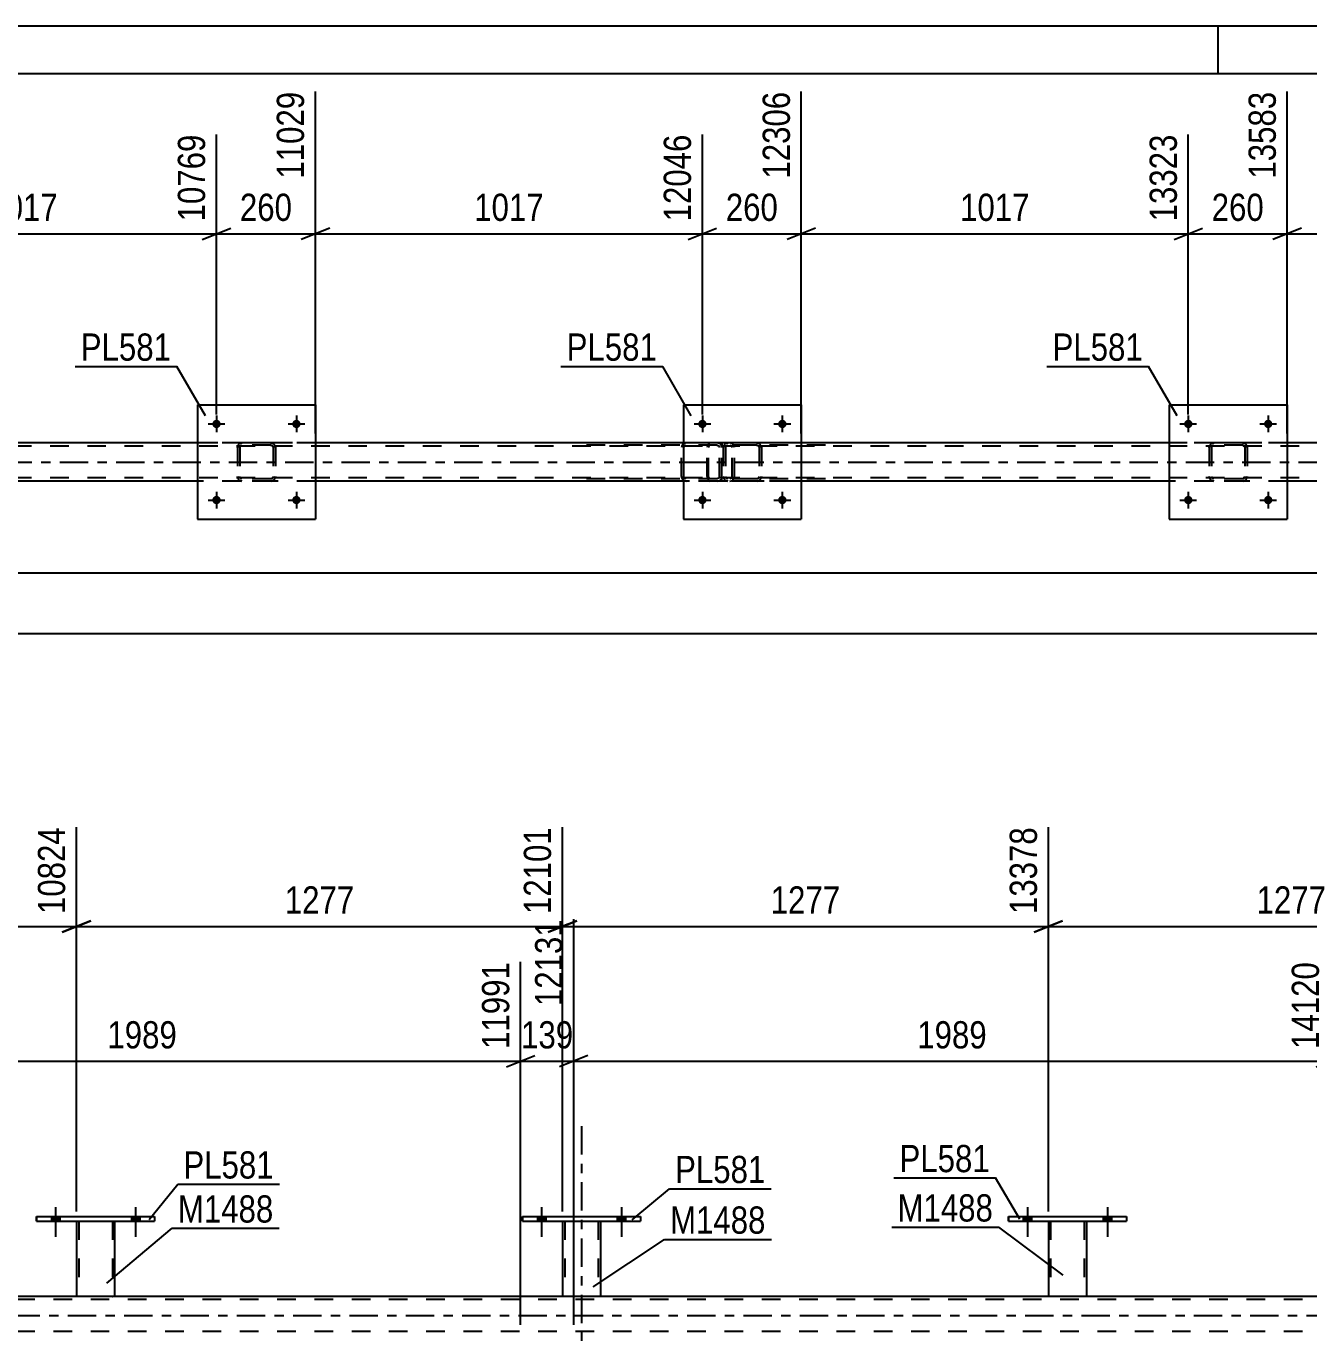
# Model space of a CAD drawing. Header units: millimetres. Extents: x 0 to 841, y 0 to 594.
# Drawn here: x 505.7 to 640.5, y 456.6 to 594 of the extents above; entities that cross this region are included whole.
import ezdxf

# ---------------------------------------------------------------- set-up
doc = ezdxf.new("R2010")
doc.units = ezdxf.units.MM
doc.linetypes.add('DXK_LINE_DOT2', pattern=[3.9198, 1.9599, -1.9599])
doc.linetypes.add('DXK_LINE_DOT3', pattern=[5.9187, 2.979, -0.9799, 0.9799, -0.9799])
doc.styles.add('Arial Narrow', font='ARIALN.TTF', dxfattribs={"height": 0.2})

# ---------------------------------------------------------------- blocks, each defined once
blk = doc.blocks.new('Unknown-800831068-1133')
at = {"color": 5, "linetype": 'Continuous'}
for p, q in [((841, 594), (0, 594)), ((631, 589), (631, 594)), ((836, 589), (5, 589))]:
    blk.add_line(p, q, dxfattribs=at)
blk = doc.blocks.new('Bolt-800831068-6672 - 4475')
at = {"linetype": 'Continuous'}
for points in [[(577.22, 552.17, -1), (576.34, 552.17, -1)], [(585.62, 552.17, -1), (584.74, 552.17, -1)]]:
    blk.add_hatch(color=1, dxfattribs=at).paths.add_polyline_path(points)
at = {"color": 1, "linetype": 'Continuous'}
for p, q in [((576.78, 553.05), (576.78, 551.29)), ((585.18, 553.05), (585.18, 551.29)), ((575.9, 552.17), (577.66, 552.17)), ((584.3, 552.17), (586.06, 552.17))]:
    blk.add_line(p, q, dxfattribs=at)
blk = doc.blocks.new('Part-800831068-4553 - 4475')
at = {"color": 7, "linetype": 'DXK_LINE_DOT2'}
for p, q in [((577.31, 549.87), (577.29, 549.69)), ((577.29, 546.65), (577.29, 549.69)), ((577.37, 550.03), (577.31, 549.87)), ((577.46, 550.13), (577.37, 550.03)), ((577.43, 549.69), (577.44, 549.78)), ((577.43, 546.65), (577.43, 549.69)), ((577.44, 549.78), (577.47, 549.86)), ((577.56, 550.17), (577.46, 550.13)), ((577.47, 549.86), (577.51, 549.91)), ((577.51, 549.91), (577.56, 549.93)), ((579.65, 550.17), (577.56, 550.17)), ((589.72, 550.17), (577.56, 550.17)), ((589.72, 549.93), (577.56, 549.93)), ((578.84, 550.17), (578.84, 549.93)), ((579.85, 550.13), (579.65, 550.17)), ((579.65, 549.93), (579.75, 549.91)), ((579.75, 549.91), (579.83, 549.86)), ((579.83, 549.86), (579.89, 549.78)), ((579.89, 549.78), (579.9, 549.69)), ((579.9, 546.65), (579.9, 549.69)), ((580.13, 549.82), (580.12, 549.87)), ((580.16, 549.69), (580.13, 549.82)), ((580.16, 546.65), (580.16, 549.69)), ((577.29, 546.65), (577.31, 546.46)), ((577.31, 546.46), (577.37, 546.31)), ((577.37, 546.31), (577.46, 546.2)), ((577.44, 546.55), (577.43, 546.65)), ((577.47, 546.48), (577.44, 546.55)), ((577.46, 546.2), (577.56, 546.17)), ((577.51, 546.42), (577.47, 546.48)), ((577.56, 546.41), (577.51, 546.42)), ((589.72, 546.41), (577.56, 546.41)), ((589.72, 546.17), (577.56, 546.17)), ((578.84, 546.17), (578.84, 546.41)), ((579.75, 546.42), (579.65, 546.41)), ((579.65, 546.17), (579.85, 546.2)), ((579.83, 546.48), (579.75, 546.42)), ((579.89, 546.55), (579.83, 546.48)), ((579.9, 546.65), (579.89, 546.55)), ((580.12, 546.46), (580.16, 546.65))]:
    blk.add_line(p, q, dxfattribs=at)
for centre, start, end in [((579.67, 549.67), 23.8494, 68.8059), ((579.67, 546.66), 291.1941, 336.1506)]:
    blk.add_arc(centre, 0.492, start, end, dxfattribs=at)
blk = doc.blocks.new('Part-800831068-4525 - 4475')
at = {"color": 7, "linetype": 'DXK_LINE_DOT2'}
for p, q in [((757.11, 549.85), (94.93, 549.85)), ((757.11, 550.17), (115.06, 550.17)), ((536.1, 550.17), (523.7, 550.17)), ((587.18, 550.17), (574.78, 550.17)), ((638.26, 550.17), (625.86, 550.17)), ((757.11, 546.49), (94.93, 546.49)), ((536.1, 546.17), (523.7, 546.17)), ((587.18, 546.17), (574.78, 546.17)), ((638.26, 546.17), (625.86, 546.17))]:
    blk.add_line(p, q, dxfattribs=at)
at = {"color": 2, "linetype": 'Continuous'}
for p, q in [((523.7, 550.17), (485.02, 550.17)), ((574.78, 550.17), (536.1, 550.17)), ((625.86, 550.17), (587.18, 550.17)), ((676.95, 550.17), (638.26, 550.17)), ((523.7, 546.17), (485.02, 546.17)), ((574.78, 546.17), (536.1, 546.17)), ((625.86, 546.17), (587.18, 546.17)), ((676.95, 546.17), (638.26, 546.17))]:
    blk.add_line(p, q, dxfattribs=at)
at = {"color": 7, "linetype": 'DXK_LINE_DOT3'}
blk.add_line((94.93, 548.17), (757.11, 548.17), dxfattribs=at)
blk = doc.blocks.new('Part-800831068-6642 - 4475')
at = {"color": 7, "linetype": 'DXK_LINE_DOT2'}
for p, q in [((578.98, 549.69), (579.02, 549.87)), ((579.02, 549.87), (578.98, 549.69)), ((578.98, 549.69), (578.98, 546.65)), ((579.22, 549.69), (579.24, 549.78)), ((579.22, 549.69), (579.22, 546.65)), ((579.24, 549.78), (579.29, 549.86)), ((579.28, 550.13), (579.46, 550.17)), ((579.46, 550.17), (579.28, 550.13)), ((579.29, 549.86), (579.37, 549.91)), ((579.37, 549.91), (579.46, 549.93)), ((582.5, 550.17), (579.46, 550.17)), ((582.5, 549.93), (579.46, 549.93)), ((582.5, 550.17), (582.69, 550.13)), ((582.69, 550.13), (582.5, 550.17)), ((582.5, 549.93), (582.6, 549.91)), ((582.6, 549.91), (582.67, 549.86)), ((582.67, 549.86), (582.73, 549.78)), ((582.73, 549.78), (582.74, 549.69)), ((582.74, 549.69), (582.74, 546.65)), ((582.95, 549.87), (582.98, 549.69)), ((582.98, 549.69), (582.95, 549.87)), ((582.98, 549.69), (582.98, 546.65)), ((579.02, 546.47), (578.98, 546.65)), ((578.98, 546.65), (579.02, 546.47)), ((579.24, 546.56), (579.22, 546.65)), ((579.29, 546.48), (579.24, 546.56)), ((579.46, 546.17), (579.28, 546.21)), ((579.28, 546.21), (579.46, 546.17)), ((579.37, 546.43), (579.29, 546.48)), ((579.46, 546.41), (579.37, 546.43)), ((582.5, 546.41), (579.46, 546.41)), ((582.5, 546.17), (579.46, 546.17)), ((582.6, 546.43), (582.5, 546.41)), ((582.69, 546.21), (582.5, 546.17)), ((582.5, 546.17), (582.69, 546.21)), ((582.67, 546.48), (582.6, 546.43)), ((582.73, 546.56), (582.67, 546.48)), ((582.74, 546.65), (582.73, 546.56)), ((582.98, 546.65), (582.95, 546.47)), ((582.95, 546.47), (582.98, 546.65))]:
    blk.add_line(p, q, dxfattribs=at)
at = {"color": 7, "linetype": 'DXK_LINE_DOT3'}
blk.add_line((580.98, 548.17), (580.98, 548.17), dxfattribs=at)
at = {"color": 7, "linetype": 'DXK_LINE_DOT2'}
for centre, start, end in [((579.46, 549.69), 112.5, 157.5), ((579.46, 549.69), 112.5, 157.5), ((582.5, 549.69), 22.5, 67.5), ((582.5, 549.69), 22.5, 67.5), ((579.46, 546.65), 202.5, 247.5), ((579.46, 546.65), 202.5, 247.5), ((582.5, 546.65), 292.5, 337.5), ((582.5, 546.65), 292.5, 337.5)]:
    blk.add_arc(centre, 0.48, start, end, dxfattribs=at)
blk = doc.blocks.new('Part-800831068-6645 - 4475')
at = {"color": 2, "linetype": 'Continuous'}
for p, q in [((625.86, 554.17), (625.86, 542.17)), ((625.86, 554.17), (638.26, 554.17)), ((638.26, 554.17), (638.26, 542.17)), ((625.86, 542.17), (638.26, 542.17))]:
    blk.add_line(p, q, dxfattribs=at)
blk = doc.blocks.new('Part-800831068-4567 - 4475')
at = {"color": 7, "linetype": 'DXK_LINE_DOT2'}
for p, q in [((578.33, 550.17), (563.34, 550.17)), ((578.33, 549.93), (563.34, 549.93)), ((574.61, 549.82), (574.58, 549.69)), ((574.58, 546.65), (574.58, 549.69)), ((574.62, 549.87), (574.61, 549.82)), ((574.84, 549.69), (574.86, 549.78)), ((574.84, 546.65), (574.84, 549.69)), ((574.86, 549.78), (574.91, 549.86)), ((575.09, 550.17), (574.9, 550.13)), ((574.91, 549.86), (574.99, 549.91)), ((574.99, 549.91), (575.09, 549.93)), ((578.52, 550.13), (578.33, 550.17)), ((578.33, 549.93), (578.42, 549.91)), ((578.42, 549.91), (578.51, 549.86)), ((578.51, 549.86), (578.56, 549.78)), ((578.56, 549.78), (578.58, 549.69)), ((578.58, 546.65), (578.58, 549.69)), ((578.81, 549.82), (578.8, 549.87)), ((578.84, 549.69), (578.81, 549.82)), ((578.84, 546.65), (578.84, 549.69)), ((578.33, 546.41), (563.34, 546.41)), ((578.33, 546.17), (563.34, 546.17)), ((574.58, 546.65), (574.6, 546.56)), ((574.6, 546.56), (574.62, 546.46)), ((574.86, 546.55), (574.84, 546.65)), ((574.91, 546.48), (574.86, 546.55)), ((574.9, 546.2), (575.09, 546.17)), ((574.99, 546.42), (574.91, 546.48)), ((575.09, 546.41), (574.99, 546.42)), ((578.42, 546.42), (578.33, 546.41)), ((578.33, 546.17), (578.52, 546.2)), ((578.51, 546.48), (578.42, 546.42)), ((578.56, 546.55), (578.51, 546.48)), ((578.58, 546.65), (578.56, 546.55)), ((578.8, 546.46), (578.84, 546.65))]:
    blk.add_line(p, q, dxfattribs=at)
for centre, start, end in [((575.07, 549.67), 110.7584, 155.6801), ((578.35, 549.67), 24.32, 69.2417), ((575.07, 546.67), 204.32, 249.2417), ((578.35, 546.67), 290.7584, 335.6801)]:
    blk.add_arc(centre, 0.496, start, end, dxfattribs=at)
blk = doc.blocks.new('Part-800831068-6640 - 4475')
at = {"color": 7, "linetype": 'DXK_LINE_DOT2'}
for p, q in [((527.9, 549.69), (527.94, 549.87)), ((527.94, 549.87), (527.9, 549.69)), ((527.9, 549.69), (527.9, 546.65)), ((528.14, 549.69), (528.16, 549.78)), ((528.14, 549.69), (528.14, 546.65)), ((528.16, 549.78), (528.21, 549.86)), ((528.2, 550.13), (528.38, 550.17)), ((528.38, 550.17), (528.2, 550.13)), ((528.21, 549.86), (528.29, 549.91)), ((528.29, 549.91), (528.38, 549.93)), ((531.42, 550.17), (528.38, 550.17)), ((531.42, 549.93), (528.38, 549.93)), ((531.42, 550.17), (531.61, 550.13)), ((531.61, 550.13), (531.42, 550.17)), ((531.42, 549.93), (531.52, 549.91)), ((531.52, 549.91), (531.59, 549.86)), ((531.59, 549.86), (531.65, 549.78)), ((531.65, 549.78), (531.66, 549.69)), ((531.66, 549.69), (531.66, 546.65)), ((531.87, 549.87), (531.9, 549.69)), ((531.9, 549.69), (531.87, 549.87)), ((531.9, 549.69), (531.9, 546.65)), ((527.94, 546.46), (527.9, 546.65)), ((527.9, 546.65), (527.94, 546.46)), ((528.16, 546.56), (528.14, 546.65)), ((528.21, 546.48), (528.16, 546.56)), ((528.38, 546.17), (528.2, 546.21)), ((528.2, 546.21), (528.38, 546.17)), ((528.29, 546.43), (528.21, 546.48)), ((528.38, 546.41), (528.29, 546.43)), ((531.42, 546.41), (528.38, 546.41)), ((531.42, 546.17), (528.38, 546.17)), ((531.52, 546.43), (531.42, 546.41)), ((531.61, 546.21), (531.42, 546.17)), ((531.42, 546.17), (531.61, 546.21)), ((531.59, 546.48), (531.52, 546.43)), ((531.65, 546.56), (531.59, 546.48)), ((531.66, 546.65), (531.65, 546.56)), ((531.9, 546.65), (531.87, 546.46)), ((531.87, 546.46), (531.9, 546.65))]:
    blk.add_line(p, q, dxfattribs=at)
at = {"color": 7, "linetype": 'DXK_LINE_DOT3'}
blk.add_line((529.9, 548.17), (529.9, 548.17), dxfattribs=at)
at = {"color": 7, "linetype": 'DXK_LINE_DOT2'}
for centre, start, end in [((528.38, 549.69), 112.5, 157.5), ((528.38, 549.69), 112.5, 157.5), ((531.42, 549.69), 22.5, 67.5), ((531.42, 549.69), 22.5, 67.5), ((528.38, 546.65), 202.5, 247.5), ((528.38, 546.65), 202.5, 247.5), ((531.42, 546.65), 292.5, 337.5), ((531.42, 546.65), 292.5, 337.5)]:
    blk.add_arc(centre, 0.48, start, end, dxfattribs=at)
blk = doc.blocks.new('Part-800831068-6641 - 4475')
at = {"color": 2, "linetype": 'Continuous'}
for p, q in [((523.7, 554.17), (523.7, 542.17)), ((523.7, 554.17), (536.1, 554.17)), ((536.1, 554.17), (536.1, 542.17)), ((523.7, 542.17), (536.1, 542.17))]:
    blk.add_line(p, q, dxfattribs=at)
blk = doc.blocks.new('Bolt-800831068-6669 - 4475')
at = {"linetype": 'Continuous'}
for points in [[(526.14, 544.17, -1), (525.26, 544.17, -1)], [(534.54, 544.17, -1), (533.66, 544.17, -1)]]:
    blk.add_hatch(color=1, dxfattribs=at).paths.add_polyline_path(points)
at = {"color": 1, "linetype": 'Continuous'}
for p, q in [((524.82, 544.17), (526.58, 544.17)), ((525.7, 545.05), (525.7, 543.29)), ((533.22, 544.17), (534.98, 544.17)), ((534.1, 545.05), (534.1, 543.29))]:
    blk.add_line(p, q, dxfattribs=at)
blk = doc.blocks.new('Part-800831068-6643 - 4475')
at = {"color": 2, "linetype": 'Continuous'}
for p, q in [((574.78, 554.17), (574.78, 542.17)), ((574.78, 554.17), (587.18, 554.17)), ((587.18, 554.17), (587.18, 542.17)), ((574.78, 542.17), (587.18, 542.17))]:
    blk.add_line(p, q, dxfattribs=at)
blk = doc.blocks.new('Part-800831068-6644 - 4475')
at = {"color": 7, "linetype": 'DXK_LINE_DOT2'}
for p, q in [((630.06, 549.69), (630.1, 549.87)), ((630.1, 549.87), (630.06, 549.69)), ((630.06, 549.69), (630.06, 546.65)), ((630.3, 549.69), (630.32, 549.78)), ((630.3, 549.69), (630.3, 546.65)), ((630.32, 549.78), (630.38, 549.86)), ((630.36, 550.13), (630.54, 550.17)), ((630.54, 550.17), (630.36, 550.13)), ((630.38, 549.86), (630.45, 549.91)), ((630.45, 549.91), (630.54, 549.93)), ((633.58, 550.17), (630.54, 550.17)), ((633.58, 549.93), (630.54, 549.93)), ((633.58, 550.17), (633.77, 550.13)), ((633.77, 550.13), (633.58, 550.17)), ((633.58, 549.93), (633.68, 549.91)), ((633.68, 549.91), (633.75, 549.86)), ((633.75, 549.86), (633.81, 549.78)), ((633.81, 549.78), (633.82, 549.69)), ((633.82, 549.69), (633.82, 546.65)), ((634.03, 549.87), (634.06, 549.69)), ((634.06, 549.69), (634.03, 549.87)), ((634.06, 549.69), (634.06, 546.65)), ((630.1, 546.47), (630.06, 546.65)), ((630.06, 546.65), (630.1, 546.47)), ((630.32, 546.56), (630.3, 546.65)), ((630.38, 546.48), (630.32, 546.56)), ((630.54, 546.17), (630.36, 546.21)), ((630.36, 546.21), (630.54, 546.17)), ((630.45, 546.43), (630.38, 546.48)), ((630.54, 546.41), (630.45, 546.43)), ((633.58, 546.41), (630.54, 546.41)), ((633.58, 546.17), (630.54, 546.17)), ((633.68, 546.43), (633.58, 546.41)), ((633.77, 546.21), (633.58, 546.17)), ((633.58, 546.17), (633.77, 546.21)), ((633.75, 546.48), (633.68, 546.43)), ((633.81, 546.56), (633.75, 546.48)), ((633.82, 546.65), (633.81, 546.56)), ((634.06, 546.65), (634.03, 546.47)), ((634.03, 546.47), (634.06, 546.65))]:
    blk.add_line(p, q, dxfattribs=at)
at = {"color": 7, "linetype": 'DXK_LINE_DOT3'}
blk.add_line((632.06, 548.17), (632.06, 548.17), dxfattribs=at)
at = {"color": 7, "linetype": 'DXK_LINE_DOT2'}
for centre, start, end in [((630.54, 549.69), 112.5, 157.5), ((630.54, 549.69), 112.5, 157.5), ((633.58, 549.69), 22.5, 67.5), ((633.58, 549.69), 22.5, 67.5), ((630.54, 546.65), 202.5, 247.5), ((630.54, 546.65), 202.5, 247.5), ((633.58, 546.65), 292.5, 337.5), ((633.58, 546.65), 292.5, 337.5)]:
    blk.add_arc(centre, 0.48, start, end, dxfattribs=at)
blk = doc.blocks.new('Bolt-800831068-6670 - 4475')
at = {"linetype": 'Continuous'}
for points in [[(526.14, 552.17, -1), (525.26, 552.17, -1)], [(534.54, 552.17, -1), (533.66, 552.17, -1)]]:
    blk.add_hatch(color=1, dxfattribs=at).paths.add_polyline_path(points)
at = {"color": 1, "linetype": 'Continuous'}
for p, q in [((525.7, 553.05), (525.7, 551.29)), ((534.1, 553.05), (534.1, 551.29)), ((524.82, 552.17), (526.58, 552.17)), ((533.22, 552.17), (534.98, 552.17))]:
    blk.add_line(p, q, dxfattribs=at)
blk = doc.blocks.new('Bolt-800831068-6671 - 4475')
at = {"linetype": 'Continuous'}
for points in [[(577.22, 544.17, -1), (576.34, 544.17, -1)], [(585.62, 544.17, -1), (584.74, 544.17, -1)]]:
    blk.add_hatch(color=1, dxfattribs=at).paths.add_polyline_path(points)
at = {"color": 1, "linetype": 'Continuous'}
for p, q in [((575.9, 544.17), (577.66, 544.17)), ((576.78, 545.05), (576.78, 543.29)), ((584.3, 544.17), (586.06, 544.17)), ((585.18, 545.05), (585.18, 543.29))]:
    blk.add_line(p, q, dxfattribs=at)
blk = doc.blocks.new('Bolt-800831068-6673 - 4475')
at = {"linetype": 'Continuous'}
for points in [[(628.3, 544.17, -1), (627.42, 544.17, -1)], [(636.7, 544.17, -1), (635.82, 544.17, -1)]]:
    blk.add_hatch(color=1, dxfattribs=at).paths.add_polyline_path(points)
at = {"color": 1, "linetype": 'Continuous'}
for p, q in [((626.98, 544.17), (628.74, 544.17)), ((627.86, 545.05), (627.86, 543.29)), ((635.38, 544.17), (637.14, 544.17)), ((636.26, 545.05), (636.26, 543.29))]:
    blk.add_line(p, q, dxfattribs=at)
blk = doc.blocks.new('Bolt-800831068-6674 - 4475')
at = {"linetype": 'Continuous'}
for points in [[(628.3, 552.17, -1), (627.42, 552.17, -1)], [(636.7, 552.17, -1), (635.82, 552.17, -1)]]:
    blk.add_hatch(color=1, dxfattribs=at).paths.add_polyline_path(points)
at = {"color": 1, "linetype": 'Continuous'}
for p, q in [((627.86, 553.05), (627.86, 551.29)), ((636.26, 553.05), (636.26, 551.29)), ((626.98, 552.17), (628.74, 552.17)), ((635.38, 552.17), (637.14, 552.17))]:
    blk.add_line(p, q, dxfattribs=at)
blk = doc.blocks.new('Part-800831068-3322 - 3195')
at = {"color": 2, "linetype": 'Continuous'}
for p, q in [((510.99, 460.44), (463.91, 460.44)), ((562.07, 460.44), (514.99, 460.44)), ((613.15, 460.44), (566.07, 460.44)), ((664.23, 460.44), (617.15, 460.44))]:
    blk.add_line(p, q, dxfattribs=at)
at = {"color": 7, "linetype": 'DXK_LINE_DOT2'}
for p, q in [((514.99, 460.44), (510.99, 460.44)), ((566.07, 460.44), (562.07, 460.44)), ((617.15, 460.44), (613.15, 460.44)), ((792.74, 460.12), (78.02, 460.12)), ((792.74, 456.76), (78.02, 456.76))]:
    blk.add_line(p, q, dxfattribs=at)
at = {"color": 7, "linetype": 'DXK_LINE_DOT3'}
blk.add_line((78.02, 458.44), (792.74, 458.44), dxfattribs=at)
blk = doc.blocks.new('Part-800831068-6979 - 3195')
at = {"color": 2, "linetype": 'Continuous'}
for p, q in [((510.99, 468.35), (510.99, 460.44)), ((514.99, 468.35), (514.99, 460.44)), ((514.96, 460.44), (510.99, 460.44)), ((514.99, 460.44), (514.96, 460.44))]:
    blk.add_line(p, q, dxfattribs=at)
at = {"color": 7, "linetype": 'DXK_LINE_DOT2'}
for p, q in [((510.99, 468.35), (514.99, 468.35)), ((510.99, 468.35), (510.99, 468.35)), ((510.99, 468.35), (510.99, 468.35)), ((511.23, 468.35), (511.23, 460.44)), ((514.75, 468.35), (514.75, 460.44)), ((514.99, 468.35), (514.99, 468.35)), ((514.99, 468.35), (514.99, 468.35)), ((514.73, 460.44), (514.75, 460.44))]:
    blk.add_line(p, q, dxfattribs=at)
blk = doc.blocks.new('Part-800831068-6980 - 3195')
at = {"color": 2, "linetype": 'Continuous'}
for p, q in [((506.79, 468.35), (506.79, 468.83)), ((506.79, 468.83), (506.79, 468.83)), ((506.79, 468.83), (519.19, 468.83)), ((519.19, 468.83), (519.19, 468.35)), ((506.79, 468.35), (506.79, 468.35)), ((506.79, 468.35), (519.19, 468.35))]:
    blk.add_line(p, q, dxfattribs=at)
at = {"color": 7, "linetype": 'DXK_LINE_DOT2'}
for p, q in [((506.79, 468.83), (506.79, 468.35)), ((506.79, 468.83), (506.79, 468.83)), ((519.19, 468.83), (519.19, 468.35)), ((506.79, 468.35), (506.79, 468.35))]:
    blk.add_line(p, q, dxfattribs=at)
blk = doc.blocks.new('Part-800831068-6981 - 3195')
at = {"color": 7, "linetype": 'DXK_LINE_DOT3'}
blk.add_line((564.07, 478.35), (564.07, 450.44), dxfattribs=at)
at = {"color": 2, "linetype": 'Continuous'}
for p, q in [((562.07, 468.35), (562.07, 460.44)), ((566.07, 468.35), (566.07, 460.44)), ((566.04, 460.44), (562.07, 460.44)), ((566.07, 460.44), (566.04, 460.44))]:
    blk.add_line(p, q, dxfattribs=at)
at = {"color": 7, "linetype": 'DXK_LINE_DOT2'}
for p, q in [((562.07, 468.35), (566.07, 468.35)), ((562.07, 468.35), (562.07, 468.35)), ((562.07, 468.35), (562.07, 468.35)), ((562.31, 468.35), (562.31, 460.44)), ((565.83, 468.35), (565.83, 460.44)), ((566.07, 468.35), (566.07, 468.35)), ((566.07, 468.35), (566.07, 468.35)), ((565.82, 460.44), (565.83, 460.44))]:
    blk.add_line(p, q, dxfattribs=at)
blk = doc.blocks.new('Part-800831068-6982 - 3195')
at = {"color": 2, "linetype": 'Continuous'}
for p, q in [((557.87, 468.35), (557.87, 468.83)), ((557.87, 468.83), (557.87, 468.83)), ((557.87, 468.83), (570.27, 468.83)), ((570.27, 468.83), (570.27, 468.35)), ((557.87, 468.35), (557.87, 468.35)), ((557.87, 468.35), (570.27, 468.35))]:
    blk.add_line(p, q, dxfattribs=at)
at = {"color": 7, "linetype": 'DXK_LINE_DOT2'}
for p, q in [((557.87, 468.83), (557.87, 468.35)), ((557.87, 468.83), (557.87, 468.83)), ((570.27, 468.83), (570.27, 468.35)), ((557.87, 468.35), (557.87, 468.35))]:
    blk.add_line(p, q, dxfattribs=at)
blk = doc.blocks.new('Part-800831068-6983 - 3195')
at = {"color": 2, "linetype": 'Continuous'}
for p, q in [((613.15, 468.35), (613.15, 460.44)), ((617.15, 468.35), (617.15, 460.44)), ((617.12, 460.44), (613.15, 460.44)), ((617.15, 460.44), (617.12, 460.44))]:
    blk.add_line(p, q, dxfattribs=at)
at = {"color": 7, "linetype": 'DXK_LINE_DOT2'}
for p, q in [((613.15, 468.35), (617.15, 468.35)), ((613.15, 468.35), (613.15, 468.35)), ((613.15, 468.35), (613.15, 468.35)), ((613.39, 468.35), (613.39, 460.44)), ((616.91, 468.35), (616.91, 460.44)), ((617.15, 468.35), (617.15, 468.35)), ((617.15, 468.35), (617.15, 468.35)), ((616.9, 460.44), (616.91, 460.44))]:
    blk.add_line(p, q, dxfattribs=at)
blk = doc.blocks.new('Part-800831068-6984 - 3195')
at = {"color": 2, "linetype": 'Continuous'}
for p, q in [((608.95, 468.35), (608.95, 468.83)), ((608.95, 468.83), (608.95, 468.83)), ((608.95, 468.83), (621.35, 468.83)), ((621.35, 468.83), (621.35, 468.35)), ((608.95, 468.35), (608.95, 468.35)), ((608.95, 468.35), (621.35, 468.35))]:
    blk.add_line(p, q, dxfattribs=at)
at = {"color": 7, "linetype": 'DXK_LINE_DOT2'}
for p, q in [((608.95, 468.83), (608.95, 468.35)), ((608.95, 468.83), (608.95, 468.83)), ((621.35, 468.83), (621.35, 468.35)), ((608.95, 468.35), (608.95, 468.35))]:
    blk.add_line(p, q, dxfattribs=at)
blk = doc.blocks.new('Bolt-800831068-7008 - 3195')
at = {"linetype": 'Continuous'}
for points in [[(508.35, 468.35), (509.23, 468.35), (509.23, 468.83), (508.35, 468.83)], [(516.75, 468.35), (517.63, 468.35), (517.63, 468.83), (516.75, 468.83)]]:
    blk.add_hatch(color=1, dxfattribs=at).paths.add_polyline_path(points)
at = {"color": 1, "linetype": 'Continuous'}
for p, q in [((508.35, 468.83), (508.35, 468.35)), ((508.79, 469.83), (508.79, 466.71)), ((509.23, 468.83), (509.23, 468.35)), ((516.75, 468.83), (516.75, 468.35)), ((517.19, 469.83), (517.19, 466.71)), ((517.63, 468.83), (517.63, 468.35))]:
    blk.add_line(p, q, dxfattribs=at)
blk = doc.blocks.new('Bolt-800831068-7009 - 3195')
at = {"linetype": 'Continuous'}
for points in [[(508.35, 468.35), (509.23, 468.35), (509.23, 468.83), (508.35, 468.83)], [(516.75, 468.35), (517.63, 468.35), (517.63, 468.83), (516.75, 468.83)]]:
    blk.add_hatch(color=1, dxfattribs=at).paths.add_polyline_path(points)
at = {"color": 1, "linetype": 'Continuous'}
for p, q in [((508.35, 468.83), (508.35, 468.35)), ((508.79, 469.83), (508.79, 466.71)), ((509.23, 468.83), (509.23, 468.35)), ((516.75, 468.83), (516.75, 468.35)), ((517.19, 469.83), (517.19, 466.71)), ((517.63, 468.83), (517.63, 468.35))]:
    blk.add_line(p, q, dxfattribs=at)
blk = doc.blocks.new('Bolt-800831068-7010 - 3195')
at = {"linetype": 'Continuous'}
for points in [[(559.43, 468.35), (560.31, 468.35), (560.31, 468.83), (559.43, 468.83)], [(567.83, 468.35), (568.71, 468.35), (568.71, 468.83), (567.83, 468.83)]]:
    blk.add_hatch(color=1, dxfattribs=at).paths.add_polyline_path(points)
at = {"color": 1, "linetype": 'Continuous'}
for p, q in [((559.43, 468.83), (559.43, 468.35)), ((559.87, 469.83), (559.87, 466.71)), ((560.31, 468.83), (560.31, 468.35)), ((567.83, 468.83), (567.83, 468.35)), ((568.27, 469.83), (568.27, 466.71)), ((568.71, 468.83), (568.71, 468.35))]:
    blk.add_line(p, q, dxfattribs=at)
blk = doc.blocks.new('Bolt-800831068-7011 - 3195')
at = {"linetype": 'Continuous'}
for points in [[(559.43, 468.35), (560.31, 468.35), (560.31, 468.83), (559.43, 468.83)], [(567.83, 468.35), (568.71, 468.35), (568.71, 468.83), (567.83, 468.83)]]:
    blk.add_hatch(color=1, dxfattribs=at).paths.add_polyline_path(points)
at = {"color": 1, "linetype": 'Continuous'}
for p, q in [((559.43, 468.83), (559.43, 468.35)), ((559.87, 469.83), (559.87, 466.71)), ((560.31, 468.83), (560.31, 468.35)), ((567.83, 468.83), (567.83, 468.35)), ((568.27, 469.83), (568.27, 466.71)), ((568.71, 468.83), (568.71, 468.35))]:
    blk.add_line(p, q, dxfattribs=at)
blk = doc.blocks.new('Bolt-800831068-7012 - 3195')
at = {"linetype": 'Continuous'}
for points in [[(610.51, 468.35), (611.39, 468.35), (611.39, 468.83), (610.51, 468.83)], [(618.91, 468.35), (619.79, 468.35), (619.79, 468.83), (618.91, 468.83)]]:
    blk.add_hatch(color=1, dxfattribs=at).paths.add_polyline_path(points)
at = {"color": 1, "linetype": 'Continuous'}
for p, q in [((610.51, 468.83), (610.51, 468.35)), ((610.95, 469.83), (610.95, 466.71)), ((611.39, 468.83), (611.39, 468.35)), ((618.91, 468.83), (618.91, 468.35)), ((619.35, 469.83), (619.35, 466.71)), ((619.79, 468.83), (619.79, 468.35))]:
    blk.add_line(p, q, dxfattribs=at)
blk = doc.blocks.new('Bolt-800831068-7013 - 3195')
at = {"linetype": 'Continuous'}
for points in [[(610.51, 468.35), (611.39, 468.35), (611.39, 468.83), (610.51, 468.83)], [(618.91, 468.35), (619.79, 468.35), (619.79, 468.83), (618.91, 468.83)]]:
    blk.add_hatch(color=1, dxfattribs=at).paths.add_polyline_path(points)
at = {"color": 1, "linetype": 'Continuous'}
for p, q in [((610.51, 468.83), (610.51, 468.35)), ((610.95, 469.83), (610.95, 466.71)), ((611.39, 468.83), (611.39, 468.35)), ((618.91, 468.83), (618.91, 468.35)), ((619.35, 469.83), (619.35, 466.71)), ((619.79, 468.83), (619.79, 468.35))]:
    blk.add_line(p, q, dxfattribs=at)
blk = doc.blocks.new('StraightDimension-800831068-11063 - 4475')
at = {"color": 7, "linetype": 'Continuous'}
for p, q in [((587.18, 551.17), (587.18, 587.11)), ((576.78, 553.17), (576.78, 582.61)), ((575.28, 571.57), (578.28, 572.77)), ((576.78, 572.17), (587.18, 572.17)), ((588.68, 572.77), (585.68, 571.57))]:
    blk.add_line(p, q, dxfattribs=at)
at = {"color": 0}
blk.add_wipeout([(585.33, 572.92), (585.33, 577.12), (578.64, 577.12), (578.64, 572.92)], dxfattribs=at)
at = {"color": 3, "style": 'Arial Narrow'}
blk.add_text('260', height=2.863, dxfattribs=at).set_placement((579.24, 573.52))
at = {"color": 0, "linetype": 'Continuous'}
blk.add_wipeout([(586.58, 587.71), (582.38, 587.71), (582.38, 577.37), (586.58, 577.37)], dxfattribs=at)
at = {"color": 3, "linetype": 'Continuous', "style": 'Arial Narrow'}
blk.add_text('12306', height=2.863, rotation=90.0002, dxfattribs=at).set_placement((585.98, 577.97))
blk = doc.blocks.new('StraightDimension-800831068-11060 - 4475')
at = {"color": 7, "linetype": 'Continuous'}
for p, q in [((638.26, 551.17), (638.26, 587.11)), ((678.95, 553.17), (678.95, 582.61)), ((639.76, 572.77), (636.76, 571.57)), ((638.26, 572.17), (678.95, 572.17)), ((677.45, 571.57), (680.45, 572.77))]:
    blk.add_line(p, q, dxfattribs=at)
at = {"color": 0}
blk.add_wipeout([(662.86, 572.92), (662.86, 577.12), (654.35, 577.12), (654.35, 572.92)], dxfattribs=at)
at = {"color": 3, "style": 'Arial Narrow'}
blk.add_text('1017', height=2.863, dxfattribs=at).set_placement((654.95, 573.52))
at = {"color": 0, "linetype": 'Continuous'}
blk.add_wipeout([(678.35, 583.21), (674.15, 583.21), (674.15, 572.87), (678.35, 572.87)], dxfattribs=at)
at = {"color": 3, "linetype": 'Continuous', "style": 'Arial Narrow'}
blk.add_text('14600', height=2.863, rotation=90.0002, dxfattribs=at).set_placement((677.75, 573.47))
blk = doc.blocks.new('StraightDimension-800831068-11061 - 4475')
at = {"color": 7, "linetype": 'Continuous'}
for p, q in [((638.26, 551.17), (638.26, 587.11)), ((627.86, 553.17), (627.86, 582.61)), ((626.36, 571.57), (629.36, 572.77)), ((627.86, 572.17), (638.26, 572.17)), ((639.76, 572.77), (636.76, 571.57))]:
    blk.add_line(p, q, dxfattribs=at)
at = {"color": 0}
blk.add_wipeout([(636.41, 572.92), (636.41, 577.12), (629.72, 577.12), (629.72, 572.92)], dxfattribs=at)
at = {"color": 3, "style": 'Arial Narrow'}
blk.add_text('260', height=2.863, dxfattribs=at).set_placement((630.32, 573.52))
at = {"color": 0, "linetype": 'Continuous'}
blk.add_wipeout([(637.66, 587.71), (633.46, 587.71), (633.46, 577.37), (637.66, 577.37)], dxfattribs=at)
at = {"color": 3, "linetype": 'Continuous', "style": 'Arial Narrow'}
blk.add_text('13583', height=2.863, rotation=90.0002, dxfattribs=at).set_placement((637.06, 577.97))
blk = doc.blocks.new('StraightDimension-800831068-11062 - 4475')
at = {"color": 7, "linetype": 'Continuous'}
for p, q in [((587.18, 551.17), (587.18, 587.11)), ((627.86, 553.17), (627.86, 582.61)), ((588.68, 572.77), (585.68, 571.57)), ((587.18, 572.17), (627.86, 572.17)), ((626.36, 571.57), (629.36, 572.77))]:
    blk.add_line(p, q, dxfattribs=at)
at = {"color": 0}
blk.add_wipeout([(611.78, 572.92), (611.78, 577.12), (603.27, 577.12), (603.27, 572.92)], dxfattribs=at)
at = {"color": 3, "style": 'Arial Narrow'}
blk.add_text('1017', height=2.863, dxfattribs=at).set_placement((603.87, 573.52))
at = {"color": 0, "linetype": 'Continuous'}
blk.add_wipeout([(627.26, 583.21), (623.06, 583.21), (623.06, 572.87), (627.26, 572.87)], dxfattribs=at)
at = {"color": 3, "linetype": 'Continuous', "style": 'Arial Narrow'}
blk.add_text('13323', height=2.863, rotation=90.0002, dxfattribs=at).set_placement((626.66, 573.47))
blk = doc.blocks.new('StraightDimension-800831068-11064 - 4475')
at = {"color": 7, "linetype": 'Continuous'}
for p, q in [((536.1, 551.17), (536.1, 587.11)), ((576.78, 553.17), (576.78, 582.61)), ((537.6, 572.77), (534.6, 571.57)), ((536.1, 572.17), (576.78, 572.17)), ((575.28, 571.57), (578.28, 572.77))]:
    blk.add_line(p, q, dxfattribs=at)
at = {"color": 0}
blk.add_wipeout([(560.7, 572.92), (560.7, 577.12), (552.19, 577.12), (552.19, 572.92)], dxfattribs=at)
at = {"color": 3, "style": 'Arial Narrow'}
blk.add_text('1017', height=2.863, dxfattribs=at).set_placement((552.79, 573.52))
at = {"color": 0, "linetype": 'Continuous'}
blk.add_wipeout([(576.18, 583.21), (571.98, 583.21), (571.98, 572.87), (576.18, 572.87)], dxfattribs=at)
at = {"color": 3, "linetype": 'Continuous', "style": 'Arial Narrow'}
blk.add_text('12046', height=2.863, rotation=90.0002, dxfattribs=at).set_placement((575.58, 573.47))
blk = doc.blocks.new('StraightDimension-800831068-11065 - 4475')
at = {"color": 7, "linetype": 'Continuous'}
for p, q in [((536.1, 551.17), (536.1, 587.11)), ((525.7, 553.17), (525.7, 582.61)), ((524.2, 571.57), (527.2, 572.77)), ((525.7, 572.17), (536.1, 572.17)), ((537.6, 572.77), (534.6, 571.57))]:
    blk.add_line(p, q, dxfattribs=at)
at = {"color": 0}
blk.add_wipeout([(534.25, 572.92), (534.25, 577.12), (527.56, 577.12), (527.56, 572.92)], dxfattribs=at)
at = {"color": 3, "style": 'Arial Narrow'}
blk.add_text('260', height=2.863, dxfattribs=at).set_placement((528.16, 573.52))
at = {"color": 0, "linetype": 'Continuous'}
blk.add_wipeout([(535.5, 587.71), (531.3, 587.71), (531.3, 577.37), (535.5, 577.37)], dxfattribs=at)
at = {"color": 3, "linetype": 'Continuous', "style": 'Arial Narrow'}
blk.add_text('11029', height=2.863, rotation=90.0002, dxfattribs=at).set_placement((534.9, 577.97))
blk = doc.blocks.new('StraightDimension-800831068-11066 - 4475')
at = {"color": 7, "linetype": 'Continuous'}
for p, q in [((485.02, 551.17), (485.02, 585.28)), ((525.7, 553.17), (525.7, 582.61)), ((486.52, 572.77), (483.52, 571.57)), ((485.02, 572.17), (525.7, 572.17)), ((524.2, 571.57), (527.2, 572.77))]:
    blk.add_line(p, q, dxfattribs=at)
at = {"color": 0}
blk.add_wipeout([(509.62, 572.92), (509.62, 577.12), (501.11, 577.12), (501.11, 572.92)], dxfattribs=at)
at = {"color": 3, "style": 'Arial Narrow'}
blk.add_text('1017', height=2.863, dxfattribs=at).set_placement((501.71, 573.52))
at = {"color": 0, "linetype": 'Continuous'}
blk.add_wipeout([(525.1, 583.21), (520.9, 583.21), (520.9, 572.87), (525.1, 572.87)], dxfattribs=at)
at = {"color": 3, "linetype": 'Continuous', "style": 'Arial Narrow'}
blk.add_text('10769', height=2.863, rotation=90.0002, dxfattribs=at).set_placement((524.5, 573.47))
blk = doc.blocks.new('StraightDimension-800831068-11753 - 4475')
at = {"color": 7, "linetype": 'Continuous'}
blk.add_line((94.29, 530.15), (794.87, 530.15), dxfattribs=at)
blk = doc.blocks.new('StraightDimension-800831068-11765 - 4475')
at = {"color": 7, "linetype": 'Continuous'}
blk.add_line((94.93, 536.51), (794.23, 536.51), dxfattribs=at)
blk = doc.blocks.new('StraightDimension-800831068-3768 - 3195')
at = {"color": 7, "linetype": 'Continuous'}
for p, q in [((563.25, 457.44), (563.25, 500.1)), ((557.67, 457.44), (557.67, 495.6)), ((556.17, 484.56), (559.17, 485.76)), ((557.67, 485.16), (563.25, 485.16)), ((564.75, 485.76), (561.75, 484.56))]:
    blk.add_line(p, q, dxfattribs=at)
at = {"color": 0}
blk.add_wipeout([(563.8, 485.91), (563.8, 490.11), (557.12, 490.11), (557.12, 485.91)], dxfattribs=at)
at = {"color": 3, "style": 'Arial Narrow'}
blk.add_text('139', height=2.863, dxfattribs=at).set_placement((557.72, 486.51))
at = {"color": 0, "linetype": 'Continuous'}
blk.add_wipeout([(562.65, 500.7), (558.45, 500.7), (558.45, 490.36), (562.65, 490.36)], dxfattribs=at)
at = {"color": 3, "linetype": 'Continuous', "style": 'Arial Narrow'}
blk.add_text('12131', height=2.863, rotation=90.0002, dxfattribs=at).set_placement((562.05, 490.96))
blk = doc.blocks.new('StraightDimension-800831068-10557 - 3195')
at = {"color": 7, "linetype": 'Continuous'}
for p, q in [((510.99, 469.35), (510.99, 509.78)), ((459.91, 469.35), (459.91, 507.95)), ((461.41, 499.94), (458.41, 498.74)), ((459.91, 499.34), (510.99, 499.34)), ((509.49, 498.74), (512.49, 499.94))]:
    blk.add_line(p, q, dxfattribs=at)
at = {"color": 0}
blk.add_wipeout([(489.71, 500.09), (489.71, 504.29), (481.2, 504.29), (481.2, 500.09)], dxfattribs=at)
at = {"color": 3, "style": 'Arial Narrow'}
blk.add_text('1277', height=2.863, dxfattribs=at).set_placement((481.8, 500.69))
at = {"color": 0, "linetype": 'Continuous'}
blk.add_wipeout([(510.39, 510.38), (506.19, 510.38), (506.19, 500.04), (510.39, 500.04)], dxfattribs=at)
at = {"color": 3, "linetype": 'Continuous', "style": 'Arial Narrow'}
blk.add_text('10824', height=2.863, rotation=90.0002, dxfattribs=at).set_placement((509.79, 500.64))
blk = doc.blocks.new('StraightDimension-800831068-10555 - 3195')
at = {"color": 7, "linetype": 'Continuous'}
for p, q in [((562.07, 469.35), (562.07, 509.78)), ((613.15, 469.35), (613.15, 509.78)), ((563.57, 499.94), (560.57, 498.74)), ((562.07, 499.34), (613.15, 499.34)), ((611.65, 498.74), (614.65, 499.94))]:
    blk.add_line(p, q, dxfattribs=at)
at = {"color": 0}
blk.add_wipeout([(591.87, 500.09), (591.87, 504.29), (583.36, 504.29), (583.36, 500.09)], dxfattribs=at)
at = {"color": 3, "style": 'Arial Narrow'}
blk.add_text('1277', height=2.863, dxfattribs=at).set_placement((583.96, 500.69))
at = {"color": 0, "linetype": 'Continuous'}
blk.add_wipeout([(612.55, 510.38), (608.35, 510.38), (608.35, 500.04), (612.55, 500.04)], dxfattribs=at)
at = {"color": 3, "linetype": 'Continuous', "style": 'Arial Narrow'}
blk.add_text('13378', height=2.863, rotation=90.0002, dxfattribs=at).set_placement((611.95, 500.64))
blk = doc.blocks.new('StraightDimension-800831068-3749 - 3195')
at = {"color": 7, "linetype": 'Continuous'}
for p, q in [((478.11, 457.44), (478.11, 500.1)), ((557.67, 457.44), (557.67, 495.6)), ((479.61, 485.76), (476.61, 484.56)), ((478.11, 485.16), (557.67, 485.16)), ((556.17, 484.56), (559.17, 485.76))]:
    blk.add_line(p, q, dxfattribs=at)
at = {"color": 0}
blk.add_wipeout([(522.15, 485.91), (522.15, 490.11), (513.63, 490.11), (513.63, 485.91)], dxfattribs=at)
at = {"color": 3, "style": 'Arial Narrow'}
blk.add_text('1989', height=2.863, dxfattribs=at).set_placement((514.23, 486.51))
at = {"color": 0, "linetype": 'Continuous'}
blk.add_wipeout([(557.07, 496.2), (552.87, 496.2), (552.87, 485.86), (557.07, 485.86)], dxfattribs=at)
at = {"color": 3, "linetype": 'Continuous', "style": 'Arial Narrow'}
blk.add_text('11991', height=2.863, rotation=90.0002, dxfattribs=at).set_placement((556.47, 486.46))
blk = doc.blocks.new('StraightDimension-800831068-3787 - 3195')
at = {"color": 7, "linetype": 'Continuous'}
for p, q in [((563.25, 457.44), (563.25, 500.1)), ((642.8, 457.44), (642.8, 495.6)), ((564.75, 485.76), (561.75, 484.56)), ((563.25, 485.16), (642.8, 485.16)), ((641.3, 484.56), (644.3, 485.76))]:
    blk.add_line(p, q, dxfattribs=at)
at = {"color": 0}
blk.add_wipeout([(607.28, 485.91), (607.28, 490.11), (598.77, 490.11), (598.77, 485.91)], dxfattribs=at)
at = {"color": 3, "style": 'Arial Narrow'}
blk.add_text('1989', height=2.863, dxfattribs=at).set_placement((599.37, 486.51))
at = {"color": 0, "linetype": 'Continuous'}
blk.add_wipeout([(642.2, 496.2), (638, 496.2), (638, 485.86), (642.2, 485.86)], dxfattribs=at)
at = {"color": 3, "linetype": 'Continuous', "style": 'Arial Narrow'}
blk.add_text('14120', height=2.863, rotation=90.0002, dxfattribs=at).set_placement((641.6, 486.46))
blk = doc.blocks.new('StraightDimension-800831068-10554 - 3195')
at = {"color": 7, "linetype": 'Continuous'}
for p, q in [((613.15, 469.35), (613.15, 509.78)), ((664.23, 469.35), (664.23, 509.78)), ((614.65, 499.94), (611.65, 498.74)), ((613.15, 499.34), (664.23, 499.34)), ((662.73, 498.74), (665.73, 499.94))]:
    blk.add_line(p, q, dxfattribs=at)
at = {"color": 0}
blk.add_wipeout([(642.95, 500.09), (642.95, 504.29), (634.44, 504.29), (634.44, 500.09)], dxfattribs=at)
at = {"color": 3, "style": 'Arial Narrow'}
blk.add_text('1277', height=2.863, dxfattribs=at).set_placement((635.04, 500.69))
at = {"color": 0, "linetype": 'Continuous'}
blk.add_wipeout([(663.63, 510.38), (659.43, 510.38), (659.43, 500.04), (663.63, 500.04)], dxfattribs=at)
at = {"color": 3, "linetype": 'Continuous', "style": 'Arial Narrow'}
blk.add_text('14655', height=2.863, rotation=90.0002, dxfattribs=at).set_placement((663.03, 500.64))
blk = doc.blocks.new('StraightDimension-800831068-10556 - 3195')
at = {"color": 7, "linetype": 'Continuous'}
for p, q in [((510.99, 469.35), (510.99, 509.78)), ((562.07, 469.35), (562.07, 509.78)), ((512.49, 499.94), (509.49, 498.74)), ((510.99, 499.34), (562.07, 499.34)), ((560.57, 498.74), (563.57, 499.94))]:
    blk.add_line(p, q, dxfattribs=at)
at = {"color": 0}
blk.add_wipeout([(540.79, 500.09), (540.79, 504.29), (532.28, 504.29), (532.28, 500.09)], dxfattribs=at)
at = {"color": 3, "style": 'Arial Narrow'}
blk.add_text('1277', height=2.863, dxfattribs=at).set_placement((532.88, 500.69))
at = {"color": 0, "linetype": 'Continuous'}
blk.add_wipeout([(561.47, 510.38), (557.27, 510.38), (557.27, 500.04), (561.47, 500.04)], dxfattribs=at)
at = {"color": 3, "linetype": 'Continuous', "style": 'Arial Narrow'}
blk.add_text('12101', height=2.863, rotation=90.0002, dxfattribs=at).set_placement((560.87, 500.64))
blk = doc.blocks.new('Mark-800831068-11803 - 4475')
at = {"color": 0}
blk.add_wipeout([(520.93, 558.82), (520.93, 561.82), (511.43, 561.82), (511.43, 558.82)], dxfattribs=at)
blk.add_wipeout([(520.93, 558.82), (520.93, 561.82), (511.43, 561.82), (511.43, 558.82)], dxfattribs=at)
at = {"color": 30, "linetype": 'Continuous'}
for p in [(510.83, 558.22), (524.53, 553.02)]:
    blk.add_line(p, (521.53, 558.22), dxfattribs=at)
at = {"color": 3, "style": 'Arial Narrow'}
blk.add_text('PL581', height=2.863, dxfattribs=at).set_placement((511.43, 558.82))
blk = doc.blocks.new('Mark-800831068-11806 - 4475')
at = {"color": 0}
blk.add_wipeout([(572.01, 558.82), (572.01, 561.82), (562.51, 561.82), (562.51, 558.82)], dxfattribs=at)
blk.add_wipeout([(572.01, 558.82), (572.01, 561.82), (562.51, 561.82), (562.51, 558.82)], dxfattribs=at)
at = {"color": 30, "linetype": 'Continuous'}
for p in [(561.91, 558.22), (575.61, 553.02)]:
    blk.add_line(p, (572.61, 558.22), dxfattribs=at)
at = {"color": 3, "style": 'Arial Narrow'}
blk.add_text('PL581', height=2.863, dxfattribs=at).set_placement((562.51, 558.82))
blk = doc.blocks.new('Mark-800831068-11809 - 4475')
at = {"color": 0}
blk.add_wipeout([(623.09, 558.82), (623.09, 561.82), (613.59, 561.82), (613.59, 558.82)], dxfattribs=at)
blk.add_wipeout([(623.09, 558.82), (623.09, 561.82), (613.59, 561.82), (613.59, 558.82)], dxfattribs=at)
at = {"color": 30, "linetype": 'Continuous'}
for p in [(612.99, 558.22), (626.69, 553.02)]:
    blk.add_line(p, (623.69, 558.22), dxfattribs=at)
at = {"color": 3, "style": 'Arial Narrow'}
blk.add_text('PL581', height=2.863, dxfattribs=at).set_placement((613.59, 558.82))
blk = doc.blocks.new('Mark-800831068-10784 - 3195')
at = {"color": 0}
blk.add_wipeout([(531.69, 468.2), (531.69, 471.2), (521.64, 471.2), (521.64, 468.2)], dxfattribs=at)
blk.add_wipeout([(531.69, 468.2), (531.69, 471.2), (521.64, 471.2), (521.64, 468.2)], dxfattribs=at)
at = {"color": 30, "linetype": 'Continuous'}
for p, q in [((514.16, 461.83), (521.04, 467.6)), ((521.04, 467.6), (532.29, 467.6))]:
    blk.add_line(p, q, dxfattribs=at)
at = {"color": 3, "style": 'Arial Narrow'}
blk.add_text('M1488', height=2.863, dxfattribs=at).set_placement((521.64, 468.2))
blk = doc.blocks.new('Mark-800831068-10799 - 3195')
at = {"color": 0}
blk.add_wipeout([(607.01, 473.5), (607.01, 476.5), (597.5, 476.5), (597.5, 473.5)], dxfattribs=at)
blk.add_wipeout([(607.01, 473.5), (607.01, 476.5), (597.5, 476.5), (597.5, 473.5)], dxfattribs=at)
at = {"color": 30, "linetype": 'Continuous'}
for p in [(596.9, 472.9), (610.14, 468.57)]:
    blk.add_line(p, (607.61, 472.9), dxfattribs=at)
at = {"color": 3, "style": 'Arial Narrow'}
blk.add_text('PL581', height=2.863, dxfattribs=at).set_placement((597.5, 473.5))
blk = doc.blocks.new('Mark-800831068-10787 - 3195')
at = {"color": 0}
blk.add_wipeout([(531.72, 472.83), (531.72, 475.83), (522.22, 475.83), (522.22, 472.83)], dxfattribs=at)
blk.add_wipeout([(531.72, 472.83), (531.72, 475.83), (522.22, 475.83), (522.22, 472.83)], dxfattribs=at)
at = {"color": 30, "linetype": 'Continuous'}
for p, q in [((518.62, 468.52), (521.62, 472.23)), ((521.62, 472.23), (532.32, 472.23))]:
    blk.add_line(p, q, dxfattribs=at)
at = {"color": 3, "style": 'Arial Narrow'}
blk.add_text('PL581', height=2.863, dxfattribs=at).set_placement((522.22, 472.83))
blk = doc.blocks.new('Mark-800831068-10790 - 3195')
at = {"color": 0}
blk.add_wipeout([(583.43, 467.03), (583.43, 470.03), (573.38, 470.03), (573.38, 467.03)], dxfattribs=at)
blk.add_wipeout([(583.43, 467.03), (583.43, 470.03), (573.38, 470.03), (573.38, 467.03)], dxfattribs=at)
at = {"color": 30, "linetype": 'Continuous'}
for p, q in [((565.3, 461.44), (572.78, 466.43)), ((572.78, 466.43), (584.03, 466.43))]:
    blk.add_line(p, q, dxfattribs=at)
at = {"color": 3, "style": 'Arial Narrow'}
blk.add_text('M1488', height=2.863, dxfattribs=at).set_placement((573.38, 467.03))
blk = doc.blocks.new('Mark-800831068-10793 - 3195')
at = {"color": 0}
blk.add_wipeout([(583.41, 472.35), (583.41, 475.35), (573.91, 475.35), (573.91, 472.35)], dxfattribs=at)
blk.add_wipeout([(583.41, 472.35), (583.41, 475.35), (573.91, 475.35), (573.91, 472.35)], dxfattribs=at)
at = {"color": 30, "linetype": 'Continuous'}
for p, q in [((569.38, 468.49), (573.31, 471.75)), ((573.31, 471.75), (584.01, 471.75))]:
    blk.add_line(p, q, dxfattribs=at)
at = {"color": 3, "style": 'Arial Narrow'}
blk.add_text('PL581', height=2.863, dxfattribs=at).set_placement((573.91, 472.35))
blk = doc.blocks.new('Mark-800831068-10796 - 3195')
at = {"color": 0}
blk.add_wipeout([(607.34, 468.31), (607.34, 471.31), (597.29, 471.31), (597.29, 468.31)], dxfattribs=at)
blk.add_wipeout([(607.34, 468.31), (607.34, 471.31), (597.29, 471.31), (597.29, 468.31)], dxfattribs=at)
at = {"color": 30, "linetype": 'Continuous'}
for p in [(596.69, 467.71), (614.71, 462.67)]:
    blk.add_line(p, (607.94, 467.71), dxfattribs=at)
at = {"color": 3, "style": 'Arial Narrow'}
blk.add_text('M1488', height=2.863, dxfattribs=at).set_placement((597.29, 468.31))

msp = doc.modelspace()

# ---------------------------------------------------------------- block references
for name in ['Unknown-800831068-1133', 'Part-800831068-6641 - 4475', 'Part-800831068-6643 - 4475', 'Part-800831068-6645 - 4475', 'Bolt-800831068-6670 - 4475', 'Bolt-800831068-6672 - 4475', 'Bolt-800831068-6674 - 4475', 'Part-800831068-4525 - 4475', 'Part-800831068-6640 - 4475', 'Part-800831068-4567 - 4475', 'Part-800831068-4553 - 4475', 'Part-800831068-6642 - 4475', 'Part-800831068-6644 - 4475', 'Bolt-800831068-6669 - 4475', 'Bolt-800831068-6671 - 4475', 'Bolt-800831068-6673 - 4475', 'Part-800831068-6981 - 3195', 'Part-800831068-6980 - 3195', 'Bolt-800831068-7008 - 3195', 'Bolt-800831068-7009 - 3195', 'Part-800831068-6982 - 3195', 'Bolt-800831068-7010 - 3195', 'Bolt-800831068-7011 - 3195', 'Part-800831068-6984 - 3195', 'Bolt-800831068-7012 - 3195', 'Bolt-800831068-7013 - 3195', 'Part-800831068-6979 - 3195', 'Part-800831068-6983 - 3195', 'Part-800831068-3322 - 3195']:
    msp.add_blockref(name, (0, 0))

# ---------------------------------------------------------------- next in the draw order: block references
for name in ['StraightDimension-800831068-11063 - 4475', 'StraightDimension-800831068-11060 - 4475', 'StraightDimension-800831068-11753 - 4475', 'StraightDimension-800831068-10557 - 3195', 'StraightDimension-800831068-3768 - 3195']:
    msp.add_blockref(name, (0, 0))

# ---------------------------------------------------------------- next in the draw order: block references
for name in ['StraightDimension-800831068-11064 - 4475', 'StraightDimension-800831068-11061 - 4475', 'StraightDimension-800831068-11765 - 4475', 'StraightDimension-800831068-10555 - 3195', 'StraightDimension-800831068-3749 - 3195']:
    msp.add_blockref(name, (0, 0))

# ---------------------------------------------------------------- next in the draw order: block references
for name in ['StraightDimension-800831068-11065 - 4475', 'StraightDimension-800831068-11062 - 4475', 'Mark-800831068-11806 - 4475', 'StraightDimension-800831068-3787 - 3195']:
    msp.add_blockref(name, (0, 0))

# ---------------------------------------------------------------- next in the draw order: block references
for name in ['StraightDimension-800831068-11066 - 4475', 'Mark-800831068-11809 - 4475', 'StraightDimension-800831068-10556 - 3195', 'StraightDimension-800831068-10554 - 3195', 'Mark-800831068-10799 - 3195', 'Mark-800831068-10790 - 3195']:
    msp.add_blockref(name, (0, 0))

# ---------------------------------------------------------------- next in the draw order: block references
for name in ['Mark-800831068-11803 - 4475', 'Mark-800831068-10793 - 3195', 'Mark-800831068-10796 - 3195', 'Mark-800831068-10784 - 3195']:
    msp.add_blockref(name, (0, 0))

# ---------------------------------------------------------------- next in the draw order: block references
msp.add_blockref('Mark-800831068-10787 - 3195', (0, 0))

doc.saveas('drawing.dxf')
